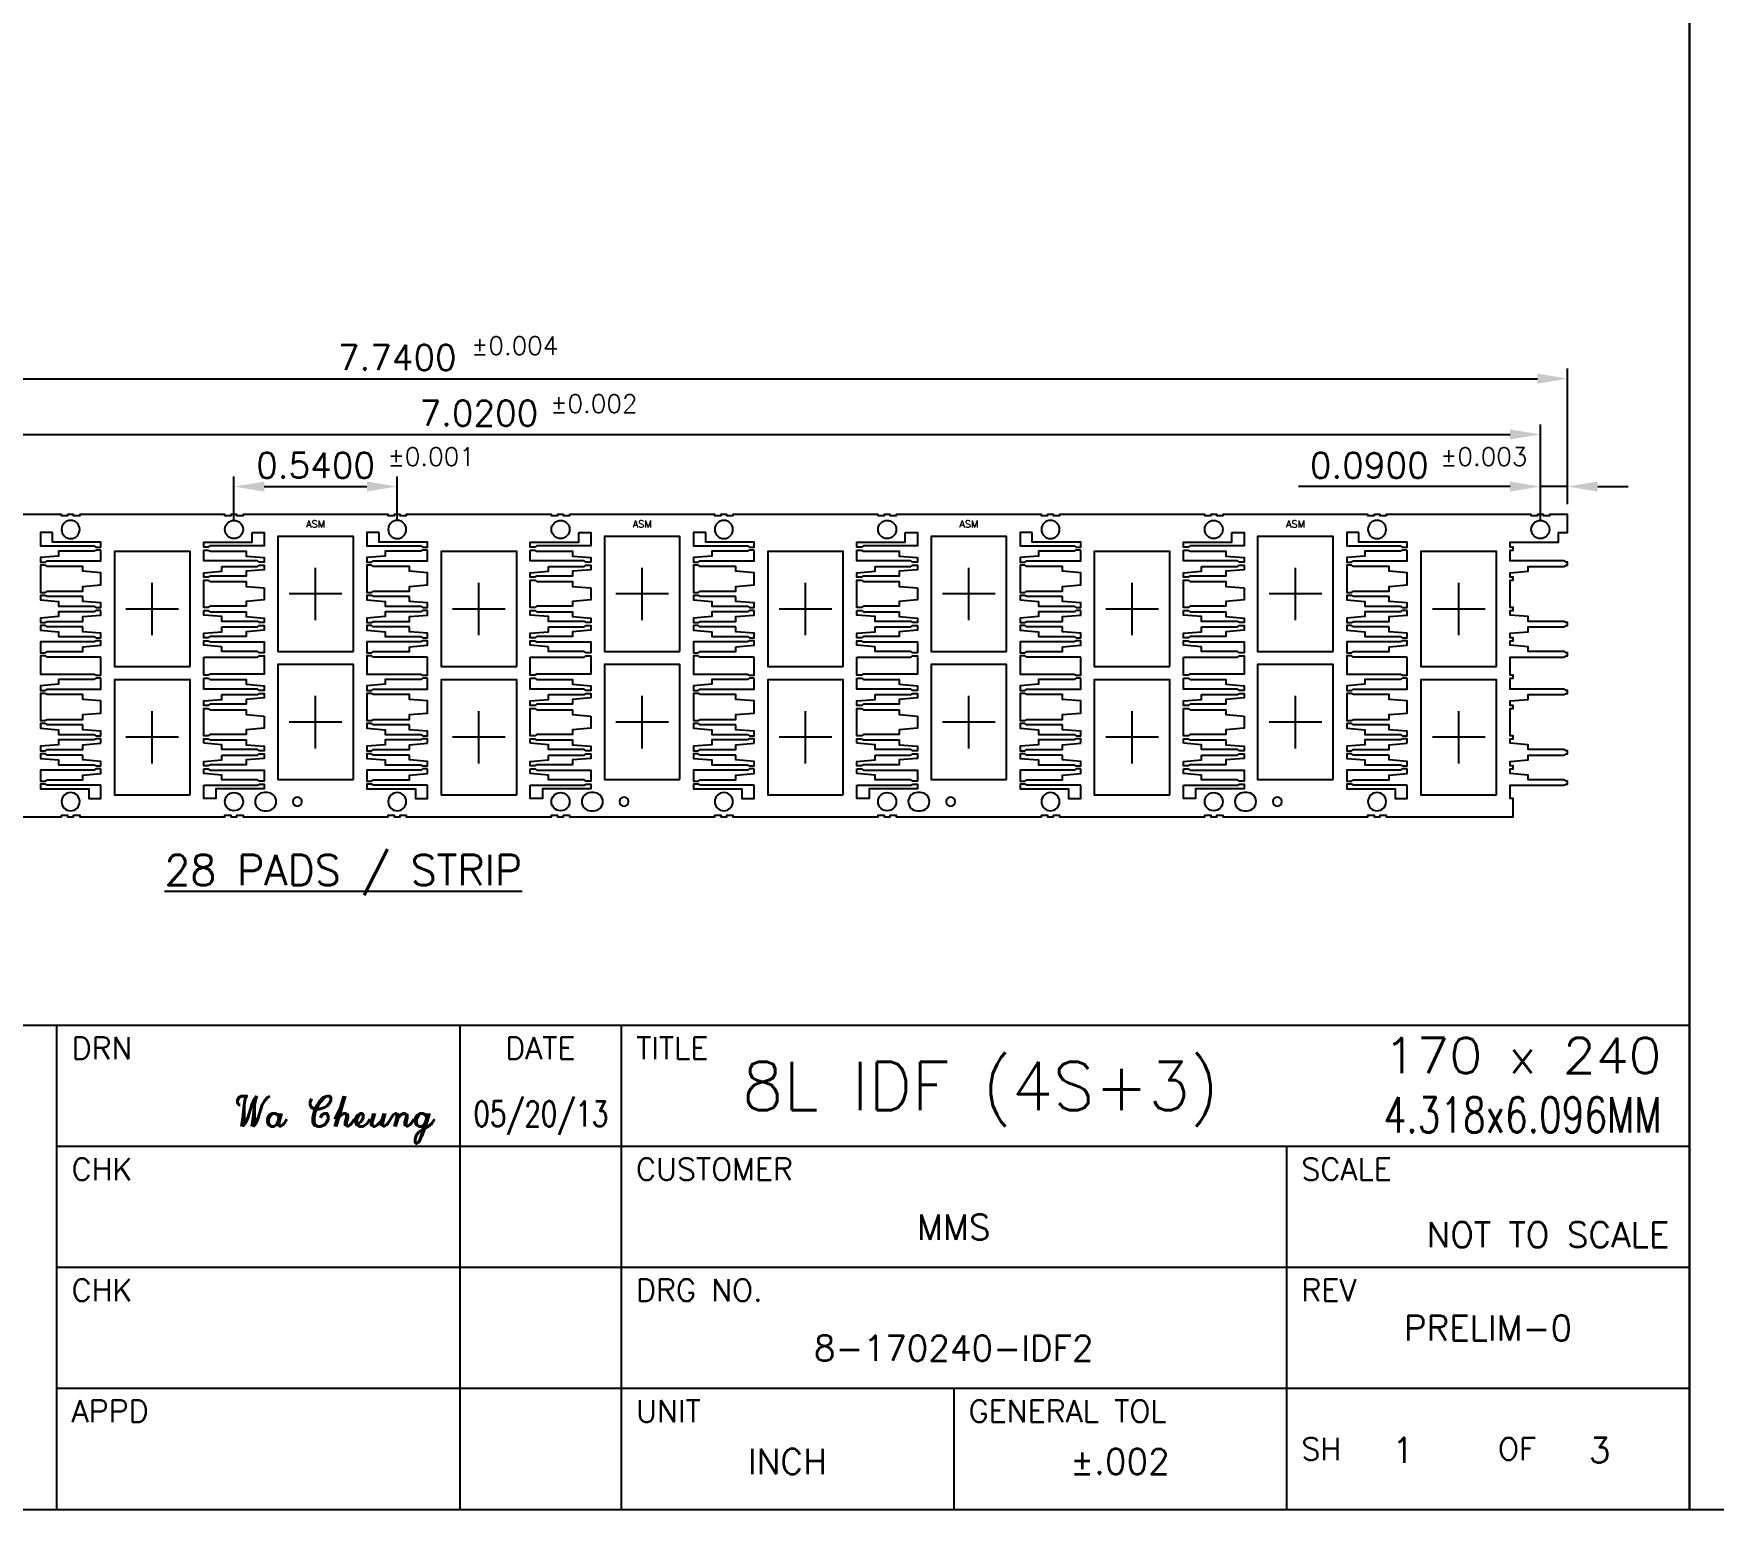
# Model space of a CAD drawing. Extents: x 5 to 821, y 9 to 392.
# Drawn here: x 112.7 to 279.4, y 9 to 155.4 of the extents above; entities that cross this region are included whole.
import ezdxf
from ezdxf.enums import TextEntityAlignment as Align
from ezdxf.lldxf.tags import DXFTag

# ---------------------------------------------------------------- set-up
doc = ezdxf.new("R2010")
doc.units = 0
doc.header["$LTSCALE"] = 8
doc.header["$MEASUREMENT"] = 0
for name, color, linetype in [('CEN', 2, 'CENTER'), ('COIN-LINE', 4, 'Continuous'), ('DIM', 7, 'Continuous'), ('DRAWING-SHEET', 6, 'Continuous'), ('LF-LINE', 1, 'Continuous'), ('PKG-OUT', 3, 'HIDDEN'), ('PLOTTING-AREA', 5, 'Continuous')]:
    doc.layers.add(name, color=color, linetype=linetype)
doc.styles.add('SCRIPTC', font='scriptc', dxfattribs={"height": 2.5})
doc.styles.add('SIMPLEX', font='SIMPLEX.shx', dxfattribs={"height": 2.5})
tags = doc.linetypes.add('CENTER', pattern=[2, 1.25, -0.25, 0.25, -0.25]).pattern_tags.tags
tags[10:11] = [DXFTag(74, 4), DXFTag(75, 0), DXFTag(340, '0'), DXFTag(46, 1.0), DXFTag(50, 0.0), DXFTag(44, 0.0), DXFTag(45, 0.0)]
tags[8:9] = [DXFTag(74, 4), DXFTag(75, 0), DXFTag(340, '0'), DXFTag(46, 1.0), DXFTag(50, 0.0), DXFTag(44, 0.0), DXFTag(45, 0.0)]
tags[6:7] = [DXFTag(74, 4), DXFTag(75, 0), DXFTag(340, '0'), DXFTag(46, 1.0), DXFTag(50, 0.0), DXFTag(44, 0.0), DXFTag(45, 0.0)]
tags[4:5] = [DXFTag(74, 4), DXFTag(75, 0), DXFTag(340, '0'), DXFTag(46, 1.0), DXFTag(50, 0.0), DXFTag(44, 0.0), DXFTag(45, 0.0)]
tags = doc.linetypes.add('HIDDEN', pattern=[0.375, 0.25, -0.125]).pattern_tags.tags
tags[6:7] = [DXFTag(74, 4), DXFTag(75, 0), DXFTag(340, '0'), DXFTag(46, 1.0), DXFTag(50, 0.0), DXFTag(44, 0.0), DXFTag(45, 0.0)]
tags[4:5] = [DXFTag(74, 4), DXFTag(75, 0), DXFTag(340, '0'), DXFTag(46, 1.0), DXFTag(50, 0.0), DXFTag(44, 0.0), DXFTag(45, 0.0)]

# ---------------------------------------------------------------- blocks, each defined once
blk = doc.blocks.new('TABLET')
at = {"layer": 'DRAWING-SHEET'}
for p, q in [((277, 45), (115, 45)), ((277, 33), (115, 33)), ((277, 21), (115, 21)), ((204, 21), (204, 9))]:
    blk.add_line(p, q, dxfattribs=at)
blk.add_lwpolyline([(5, 392), (5, 9), (277, 9), (277, 392)], close=True, dxfattribs=at)
for points in [[(277, 57), (51, 57), (51, 9)], [(115, 57), (115, 9)], [(155, 57), (155, 9)], [(171, 57), (171, 9)], [(237, 45), (237, 9)]]:
    blk.add_lwpolyline(points, dxfattribs=at)
at = {"layer": 'DRAWING-SHEET', "color": 7, "style": 'SIMPLEX'}
for s, p in [('DRN', (116.5, 53.65)), ('TITLE', (172.5, 53.65)), ('CHK', (116.5, 41.65)), ('CUSTOMER', (172.5, 41.65)), ('SCALE', (238.5, 41.65)), ('CHK', (116.5, 29.65)), ('DRG NO.', (172.5, 29.65)), ('REV', (238.5, 29.65)), ('APPD', (116.5, 17.65)), ('UNIT', (172.5, 17.65)), ('GENERAL TOL', (205.5, 17.65))]:
    blk.add_text(s, height=2.2, dxfattribs=at).set_placement(p)
blk.add_text('DATE', height=2.2, dxfattribs=at).set_placement((163, 53.65), align=Align.CENTER)
for s, p in [('SH', (238.5, 15)), ('OF', (258, 15))]:
    blk.add_text(s, height=2.2, dxfattribs=at).set_placement(p, align=Align.MIDDLE_LEFT)
blk = doc.blocks.new('TABLET1')
at = {"layer": 'PLOTTING-AREA'}
blk.add_lwpolyline([(5, 392), (5, 9), (277, 9), (277, 392)], close=True, dxfattribs=at)

msp = doc.modelspace()

# ---------------------------------------------------------------- linework, layer by layer
at = {"layer": 'CEN'}
for p, q in [((140.7, 97.21), (140.7, 102.42)), ((173.1, 97.21), (173.1, 102.42)), ((205.5, 97.21), (205.5, 102.42)), ((237.9, 97.21), (237.9, 102.42)), ((124.5, 95.71), (124.5, 100.92)), ((156.9, 95.71), (156.9, 100.92)), ((189.3, 95.71), (189.3, 100.92)), ((221.7, 95.71), (221.7, 100.92)), ((254.1, 95.71), (254.1, 100.92)), ((127.11, 98.32), (121.89, 98.32)), ((143.31, 99.82), (138.09, 99.82)), ((159.51, 98.32), (154.29, 98.32)), ((175.71, 99.82), (170.49, 99.82)), ((191.91, 98.32), (186.69, 98.32)), ((208.11, 99.82), (202.89, 99.82)), ((224.31, 98.32), (219.09, 98.32)), ((240.51, 99.82), (235.29, 99.82)), ((256.71, 98.32), (251.49, 98.32)), ((140.7, 84.49), (140.7, 89.7)), ((173.1, 84.49), (173.1, 89.7)), ((205.5, 84.49), (205.5, 89.7)), ((237.9, 84.49), (237.9, 89.7)), ((124.5, 82.99), (124.5, 88.2)), ((143.31, 87.1), (138.09, 87.1)), ((156.9, 82.99), (156.9, 88.2)), ((175.71, 87.1), (170.49, 87.1)), ((189.3, 82.99), (189.3, 88.2)), ((208.11, 87.1), (202.89, 87.1)), ((221.7, 82.99), (221.7, 88.2)), ((240.51, 87.1), (235.29, 87.1)), ((254.1, 82.99), (254.1, 88.2)), ((127.11, 85.6), (121.89, 85.6)), ((159.51, 85.6), (154.29, 85.6)), ((191.91, 85.6), (186.69, 85.6)), ((224.31, 85.6), (219.09, 85.6)), ((256.71, 85.6), (251.49, 85.6))]:
    msp.add_line(p, q, dxfattribs=at)
at = {"layer": 'COIN-LINE'}
msp.add_lwpolyline([(101.1, 77.71), (115.5, 77.71), (115.5, 77.86), (116.1, 77.86), (116.1, 77.71), (116.7, 77.71), (116.7, 77.86), (117.3, 77.86), (117.3, 77.71), (131.7, 77.71), (131.7, 77.86), (132.3, 77.86), (132.3, 77.71), (132.9, 77.71), (132.9, 77.86), (133.5, 77.86), (133.5, 77.71), (147.9, 77.71), (147.9, 77.86), (148.5, 77.86), (148.5, 77.71), (149.1, 77.71), (149.1, 77.86), (149.7, 77.86), (149.7, 77.71), (164.1, 77.71), (164.1, 77.86), (164.7, 77.86), (164.7, 77.71), (165.3, 77.71), (165.3, 77.86), (165.9, 77.86), (165.9, 77.71), (180.3, 77.71), (180.3, 77.86), (180.9, 77.86), (180.9, 77.71), (181.5, 77.71), (181.5, 77.86), (182.1, 77.86), (182.1, 77.71), (196.5, 77.71), (196.5, 77.86), (197.1, 77.86), (197.1, 77.71), (197.7, 77.71), (197.7, 77.86), (198.3, 77.86), (198.3, 77.71), (212.7, 77.71), (212.7, 77.86), (213.3, 77.86), (213.3, 77.71), (213.9, 77.71), (213.9, 77.86), (214.5, 77.86), (214.5, 77.71), (228.9, 77.71), (228.9, 77.86), (229.5, 77.86), (229.5, 77.71), (230.1, 77.71), (230.1, 77.86), (230.7, 77.86), (230.7, 77.71), (245.1, 77.71), (245.1, 77.86), (245.7, 77.86), (245.7, 77.71), (246.3, 77.71), (246.3, 77.86), (246.9, 77.86), (246.9, 77.71), (259.5, 77.71), (259.5, 79.51), (259.2, 79.51), (259.2, 80.83), (264.54, 80.83), (264.75, 80.95), (264.9, 80.95), (264.9, 81.25), (264.75, 81.25), (264.54, 81.37), (261, 81.37), (261, 81.85), (259.2, 82), (259.2, 82.45), (259.5, 82.45), (259.5, 82.75), (259.2, 82.75), (259.2, 83.2), (261, 83.35), (261, 83.83), (264.54, 83.83), (264.75, 83.95), (264.9, 83.95), (264.9, 84.25), (264.75, 84.25), (264.54, 84.37), (261, 84.37), (261, 84.85), (259.2, 85), (259.2, 85.45), (259.5, 85.45), (259.5, 85.75), (259.2, 85.75), (259.2, 88.45), (259.5, 88.45), (259.5, 88.75), (259.2, 88.75), (259.2, 89.2), (261, 89.35), (261, 89.83), (264.54, 89.83), (264.75, 89.95), (264.9, 89.95), (264.9, 90.25), (264.75, 90.25), (264.54, 90.37), (259.2, 90.37), (259.2, 91.45), (259.5, 91.45), (259.5, 91.75), (259.2, 91.75), (259.2, 93.55), (264.54, 93.55), (264.75, 93.67), (264.9, 93.67), (264.9, 93.97), (264.75, 93.97), (264.54, 94.09), (261, 94.09), (261, 94.57), (259.2, 94.72), (259.2, 95.17), (259.5, 95.17), (259.5, 95.47), (259.2, 95.47), (259.2, 95.92), (261, 96.07), (261, 96.55), (264.54, 96.55), (264.75, 96.67), (264.9, 96.67), (264.9, 96.97), (264.75, 96.97), (264.54, 97.09), (261, 97.09), (261, 97.57), (259.2, 97.72), (259.2, 98.17), (259.5, 98.17), (259.5, 98.47), (259.2, 98.47), (259.2, 101.17), (259.5, 101.17), (259.5, 101.47), (259.2, 101.47), (259.2, 101.92), (261, 102.07), (261, 102.55), (264.54, 102.55), (264.75, 102.67), (264.9, 102.67), (264.9, 102.97), (264.75, 102.97), (264.54, 103.09), (259.2, 103.09), (259.2, 104.17), (259.5, 104.17), (259.5, 104.47), (259.2, 104.47), (259.2, 104.95), (264, 104.95), (264, 105.91), (264.9, 105.91), (264.9, 107.71), (263.1, 107.71), (263.1, 107.56), (262.5, 107.56), (262.5, 107.71), (261.9, 107.71), (261.9, 107.56), (261.3, 107.56), (261.3, 107.71), (246.9, 107.71), (246.9, 107.56), (246.3, 107.56), (246.3, 107.71), (245.7, 107.71), (245.7, 107.56), (245.1, 107.56), (245.1, 107.71), (230.7, 107.71), (230.7, 107.56), (230.1, 107.56), (230.1, 107.71), (229.5, 107.71), (229.5, 107.56), (228.9, 107.56), (228.9, 107.71), (214.5, 107.71), (214.5, 107.56), (213.9, 107.56), (213.9, 107.71), (213.3, 107.71), (213.3, 107.56), (212.7, 107.56), (212.7, 107.71), (198.3, 107.71), (198.3, 107.56), (197.7, 107.56), (197.7, 107.71), (197.1, 107.71), (197.1, 107.56), (196.5, 107.56), (196.5, 107.71), (182.1, 107.71), (182.1, 107.56), (181.5, 107.56), (181.5, 107.71), (180.9, 107.71), (180.9, 107.56), (180.3, 107.56), (180.3, 107.71), (165.9, 107.71), (165.9, 107.56), (165.3, 107.56), (165.3, 107.71), (164.7, 107.71), (164.7, 107.56), (164.1, 107.56), (164.1, 107.71), (149.7, 107.71), (149.7, 107.56), (149.1, 107.56), (149.1, 107.71), (148.5, 107.71), (148.5, 107.56), (147.9, 107.56), (147.9, 107.71), (133.5, 107.71), (133.5, 107.56), (132.9, 107.56), (132.9, 107.71), (132.3, 107.71), (132.3, 107.56), (131.7, 107.56), (131.7, 107.71), (117.3, 107.71), (117.3, 107.56), (116.7, 107.56), (116.7, 107.71), (116.1, 107.71), (116.1, 107.56), (115.5, 107.56), (115.5, 107.71), (101.1, 107.71)], dxfattribs=at)
for points in [[(117.3, 106.21, 1), (115.5, 106.21, 1)], [(131.7, 106.21, -1), (133.5, 106.21, -1)], [(149.7, 106.21, 1), (147.9, 106.21, 1)], [(164.1, 106.21, -1), (165.9, 106.21, -1)], [(182.1, 106.21, 1), (180.3, 106.21, 1)], [(196.5, 106.21, -1), (198.3, 106.21, -1)], [(214.5, 106.21, 1), (212.7, 106.21, 1)], [(228.9, 106.21, -1), (230.7, 106.21, -1)], [(246.9, 106.21, 1), (245.1, 106.21, 1)], [(261.3, 106.21, -1), (263.1, 106.21, -1)], [(115.5, 79.21, 1), (117.3, 79.21, 1)], [(133.5, 79.21, -1), (131.7, 79.21, -1)], [(135.9, 80.11), (135.6, 80.11, 1), (135.6, 78.31), (135.9, 78.31, 1)], [(147.9, 79.21, 1), (149.7, 79.21, 1)], [(165.9, 79.21, -1), (164.1, 79.21, -1)], [(168.3, 80.11), (168, 80.11, 1), (168, 78.31), (168.3, 78.31, 1)], [(180.3, 79.21, 1), (182.1, 79.21, 1)], [(198.3, 79.21, -1), (196.5, 79.21, -1)], [(200.7, 80.11), (200.4, 80.11, 1), (200.4, 78.31), (200.7, 78.31, 1)], [(212.7, 79.21, 1), (214.5, 79.21, 1)], [(230.7, 79.21, -1), (228.9, 79.21, -1)], [(233.1, 80.11), (232.8, 80.11, 1), (232.8, 78.31), (233.1, 78.31, 1)], [(245.1, 79.21, 1), (246.9, 79.21, 1)], [(138.45, 79.21, 1), (139.35, 79.21, 1)], [(170.85, 79.21, 1), (171.75, 79.21, 1)], [(203.25, 79.21, 1), (204.15, 79.21, 1)], [(235.65, 79.21, 1), (236.55, 79.21, 1)]]:
    msp.add_lwpolyline(points, format="xyb", close=True, dxfattribs=at)
for points in [[(114.6, 105.91), (113.4, 105.91), (113.4, 104.59), (118.74, 104.59), (118.95, 104.47), (119.4, 104.47), (119.4, 104.95), (114.6, 104.95)], [(134.4, 105.91), (135.6, 105.91), (135.6, 104.59), (130.26, 104.59), (130.05, 104.47), (129.6, 104.47), (129.6, 104.95), (134.4, 104.95)], [(147, 105.91), (145.8, 105.91), (145.8, 104.59), (151.14, 104.59), (151.35, 104.47), (151.8, 104.47), (151.8, 104.95), (147, 104.95)], [(166.8, 105.91), (168, 105.91), (168, 104.59), (162.66, 104.59), (162.45, 104.47), (162, 104.47), (162, 104.95), (166.8, 104.95)], [(179.4, 105.91), (178.2, 105.91), (178.2, 104.59), (183.54, 104.59), (183.75, 104.47), (184.2, 104.47), (184.2, 104.95), (179.4, 104.95)], [(199.2, 105.91), (200.4, 105.91), (200.4, 104.59), (195.06, 104.59), (194.85, 104.47), (194.4, 104.47), (194.4, 104.95), (199.2, 104.95)], [(211.8, 105.91), (210.6, 105.91), (210.6, 104.59), (215.94, 104.59), (216.15, 104.47), (216.6, 104.47), (216.6, 104.95), (211.8, 104.95)], [(231.6, 105.91), (232.8, 105.91), (232.8, 104.59), (227.46, 104.59), (227.25, 104.47), (226.8, 104.47), (226.8, 104.95), (231.6, 104.95)], [(244.2, 105.91), (243, 105.91), (243, 104.59), (248.34, 104.59), (248.55, 104.47), (249, 104.47), (249, 104.95), (244.2, 104.95)], [(119.4, 104.17), (118.95, 104.17), (118.74, 104.05), (115.2, 104.05), (115.2, 103.57), (113.4, 103.42), (113.4, 102.97), (113.85, 102.97), (114.06, 103.09), (119.4, 103.09)], [(129.6, 104.17), (130.05, 104.17), (130.26, 104.05), (133.8, 104.05), (133.8, 103.57), (135.6, 103.42), (135.6, 102.97), (135.15, 102.97), (134.94, 103.09), (129.6, 103.09)], [(151.8, 104.17), (151.35, 104.17), (151.14, 104.05), (147.6, 104.05), (147.6, 103.57), (145.8, 103.42), (145.8, 102.97), (146.25, 102.97), (146.46, 103.09), (151.8, 103.09)], [(162, 104.17), (162.45, 104.17), (162.66, 104.05), (166.2, 104.05), (166.2, 103.57), (168, 103.42), (168, 102.97), (167.55, 102.97), (167.34, 103.09), (162, 103.09)], [(184.2, 104.17), (183.75, 104.17), (183.54, 104.05), (180, 104.05), (180, 103.57), (178.2, 103.42), (178.2, 102.97), (178.65, 102.97), (178.86, 103.09), (184.2, 103.09)], [(194.4, 104.17), (194.85, 104.17), (195.06, 104.05), (198.6, 104.05), (198.6, 103.57), (200.4, 103.42), (200.4, 102.97), (199.95, 102.97), (199.74, 103.09), (194.4, 103.09)], [(216.6, 104.17), (216.15, 104.17), (215.94, 104.05), (212.4, 104.05), (212.4, 103.57), (210.6, 103.42), (210.6, 102.97), (211.05, 102.97), (211.26, 103.09), (216.6, 103.09)], [(226.8, 104.17), (227.25, 104.17), (227.46, 104.05), (231, 104.05), (231, 103.57), (232.8, 103.42), (232.8, 102.97), (232.35, 102.97), (232.14, 103.09), (226.8, 103.09)], [(249, 104.17), (248.55, 104.17), (248.34, 104.05), (244.8, 104.05), (244.8, 103.57), (243, 103.42), (243, 102.97), (243.45, 102.97), (243.66, 103.09), (249, 103.09)], [(113.85, 99.97), (114.06, 100.09), (117.6, 100.09), (117.6, 100.57), (119.4, 100.72), (119.4, 101.92), (117.6, 102.07), (117.6, 102.55), (114.06, 102.55), (113.85, 102.67), (113.4, 102.67), (113.4, 99.97)], [(131.4, 102.55), (134.94, 102.55), (135.15, 102.67), (135.6, 102.67), (135.6, 102.22), (133.8, 102.07), (133.8, 101.59), (130.26, 101.59), (130.05, 101.47), (129.6, 101.47), (129.6, 101.92), (131.4, 102.07)], [(146.25, 99.97), (146.46, 100.09), (150, 100.09), (150, 100.57), (151.8, 100.72), (151.8, 101.92), (150, 102.07), (150, 102.55), (146.46, 102.55), (146.25, 102.67), (145.8, 102.67), (145.8, 99.97)], [(163.8, 102.55), (167.34, 102.55), (167.55, 102.67), (168, 102.67), (168, 102.22), (166.2, 102.07), (166.2, 101.59), (162.66, 101.59), (162.45, 101.47), (162, 101.47), (162, 101.92), (163.8, 102.07)], [(178.65, 99.97), (178.86, 100.09), (182.4, 100.09), (182.4, 100.57), (184.2, 100.72), (184.2, 101.92), (182.4, 102.07), (182.4, 102.55), (178.86, 102.55), (178.65, 102.67), (178.2, 102.67), (178.2, 99.97)], [(196.2, 102.55), (199.74, 102.55), (199.95, 102.67), (200.4, 102.67), (200.4, 102.22), (198.6, 102.07), (198.6, 101.59), (195.06, 101.59), (194.85, 101.47), (194.4, 101.47), (194.4, 101.92), (196.2, 102.07)], [(211.05, 99.97), (211.26, 100.09), (214.8, 100.09), (214.8, 100.57), (216.6, 100.72), (216.6, 101.92), (214.8, 102.07), (214.8, 102.55), (211.26, 102.55), (211.05, 102.67), (210.6, 102.67), (210.6, 99.97)], [(228.6, 102.55), (232.14, 102.55), (232.35, 102.67), (232.8, 102.67), (232.8, 102.22), (231, 102.07), (231, 101.59), (227.46, 101.59), (227.25, 101.47), (226.8, 101.47), (226.8, 101.92), (228.6, 102.07)], [(243.45, 99.97), (243.66, 100.09), (247.2, 100.09), (247.2, 100.57), (249, 100.72), (249, 101.92), (247.2, 102.07), (247.2, 102.55), (243.66, 102.55), (243.45, 102.67), (243, 102.67), (243, 99.97)], [(135.6, 100.42), (135.6, 99.22), (133.8, 99.07), (133.8, 98.59), (130.26, 98.59), (130.05, 98.47), (129.6, 98.47), (129.6, 101.17), (130.05, 101.17), (130.26, 101.05), (133.8, 101.05), (133.8, 100.57)], [(168, 100.42), (168, 99.22), (166.2, 99.07), (166.2, 98.59), (162.66, 98.59), (162.45, 98.47), (162, 98.47), (162, 101.17), (162.45, 101.17), (162.66, 101.05), (166.2, 101.05), (166.2, 100.57)], [(200.4, 100.42), (200.4, 99.22), (198.6, 99.07), (198.6, 98.59), (195.06, 98.59), (194.85, 98.47), (194.4, 98.47), (194.4, 101.17), (194.85, 101.17), (195.06, 101.05), (198.6, 101.05), (198.6, 100.57)], [(232.8, 100.42), (232.8, 99.22), (231, 99.07), (231, 98.59), (227.46, 98.59), (227.25, 98.47), (226.8, 98.47), (226.8, 101.17), (227.25, 101.17), (227.46, 101.05), (231, 101.05), (231, 100.57)], [(117.6, 99.55), (114.06, 99.55), (113.85, 99.67), (113.4, 99.67), (113.4, 99.22), (115.2, 99.07), (115.2, 98.59), (118.74, 98.59), (118.95, 98.47), (119.4, 98.47), (119.4, 98.92), (117.6, 99.07)], [(150, 99.55), (146.46, 99.55), (146.25, 99.67), (145.8, 99.67), (145.8, 99.22), (147.6, 99.07), (147.6, 98.59), (151.14, 98.59), (151.35, 98.47), (151.8, 98.47), (151.8, 98.92), (150, 99.07)], [(182.4, 99.55), (178.86, 99.55), (178.65, 99.67), (178.2, 99.67), (178.2, 99.22), (180, 99.07), (180, 98.59), (183.54, 98.59), (183.75, 98.47), (184.2, 98.47), (184.2, 98.92), (182.4, 99.07)], [(214.8, 99.55), (211.26, 99.55), (211.05, 99.67), (210.6, 99.67), (210.6, 99.22), (212.4, 99.07), (212.4, 98.59), (215.94, 98.59), (216.15, 98.47), (216.6, 98.47), (216.6, 98.92), (214.8, 99.07)], [(247.2, 99.55), (243.66, 99.55), (243.45, 99.67), (243, 99.67), (243, 99.22), (244.8, 99.07), (244.8, 98.59), (248.34, 98.59), (248.55, 98.47), (249, 98.47), (249, 98.92), (247.2, 99.07)], [(119.4, 98.17), (118.95, 98.17), (118.74, 98.05), (115.2, 98.05), (115.2, 97.57), (113.4, 97.42), (113.4, 96.97), (113.85, 96.97), (114.06, 97.09), (117.6, 97.09), (117.6, 97.57), (119.4, 97.72)], [(117.6, 96.55), (114.06, 96.55), (113.85, 96.67), (113.4, 96.67), (113.4, 96.22), (115.2, 96.07), (115.2, 95.59), (118.74, 95.59), (118.95, 95.47), (119.4, 95.47), (119.4, 95.92), (117.6, 96.07)], [(129.6, 98.17), (130.05, 98.17), (130.26, 98.05), (133.8, 98.05), (133.8, 97.57), (135.6, 97.42), (135.6, 96.97), (135.15, 96.97), (134.94, 97.09), (131.4, 97.09), (131.4, 97.57), (129.6, 97.72)], [(131.4, 96.55), (134.94, 96.55), (135.15, 96.67), (135.6, 96.67), (135.6, 96.22), (133.8, 96.07), (133.8, 95.59), (130.26, 95.59), (130.05, 95.47), (129.6, 95.47), (129.6, 95.92), (131.4, 96.07)], [(151.8, 98.17), (151.35, 98.17), (151.14, 98.05), (147.6, 98.05), (147.6, 97.57), (145.8, 97.42), (145.8, 96.97), (146.25, 96.97), (146.46, 97.09), (150, 97.09), (150, 97.57), (151.8, 97.72)], [(150, 96.55), (146.46, 96.55), (146.25, 96.67), (145.8, 96.67), (145.8, 96.22), (147.6, 96.07), (147.6, 95.59), (151.14, 95.59), (151.35, 95.47), (151.8, 95.47), (151.8, 95.92), (150, 96.07)], [(162, 98.17), (162.45, 98.17), (162.66, 98.05), (166.2, 98.05), (166.2, 97.57), (168, 97.42), (168, 96.97), (167.55, 96.97), (167.34, 97.09), (163.8, 97.09), (163.8, 97.57), (162, 97.72)], [(163.8, 96.55), (167.34, 96.55), (167.55, 96.67), (168, 96.67), (168, 96.22), (166.2, 96.07), (166.2, 95.59), (162.66, 95.59), (162.45, 95.47), (162, 95.47), (162, 95.92), (163.8, 96.07)], [(184.2, 98.17), (183.75, 98.17), (183.54, 98.05), (180, 98.05), (180, 97.57), (178.2, 97.42), (178.2, 96.97), (178.65, 96.97), (178.86, 97.09), (182.4, 97.09), (182.4, 97.57), (184.2, 97.72)], [(182.4, 96.55), (178.86, 96.55), (178.65, 96.67), (178.2, 96.67), (178.2, 96.22), (180, 96.07), (180, 95.59), (183.54, 95.59), (183.75, 95.47), (184.2, 95.47), (184.2, 95.92), (182.4, 96.07)], [(194.4, 98.17), (194.85, 98.17), (195.06, 98.05), (198.6, 98.05), (198.6, 97.57), (200.4, 97.42), (200.4, 96.97), (199.95, 96.97), (199.74, 97.09), (196.2, 97.09), (196.2, 97.57), (194.4, 97.72)], [(196.2, 96.55), (199.74, 96.55), (199.95, 96.67), (200.4, 96.67), (200.4, 96.22), (198.6, 96.07), (198.6, 95.59), (195.06, 95.59), (194.85, 95.47), (194.4, 95.47), (194.4, 95.92), (196.2, 96.07)], [(216.6, 98.17), (216.15, 98.17), (215.94, 98.05), (212.4, 98.05), (212.4, 97.57), (210.6, 97.42), (210.6, 96.97), (211.05, 96.97), (211.26, 97.09), (214.8, 97.09), (214.8, 97.57), (216.6, 97.72)], [(214.8, 96.55), (211.26, 96.55), (211.05, 96.67), (210.6, 96.67), (210.6, 96.22), (212.4, 96.07), (212.4, 95.59), (215.94, 95.59), (216.15, 95.47), (216.6, 95.47), (216.6, 95.92), (214.8, 96.07)], [(226.8, 98.17), (227.25, 98.17), (227.46, 98.05), (231, 98.05), (231, 97.57), (232.8, 97.42), (232.8, 96.97), (232.35, 96.97), (232.14, 97.09), (228.6, 97.09), (228.6, 97.57), (226.8, 97.72)], [(228.6, 96.55), (232.14, 96.55), (232.35, 96.67), (232.8, 96.67), (232.8, 96.22), (231, 96.07), (231, 95.59), (227.46, 95.59), (227.25, 95.47), (226.8, 95.47), (226.8, 95.92), (228.6, 96.07)], [(249, 98.17), (248.55, 98.17), (248.34, 98.05), (244.8, 98.05), (244.8, 97.57), (243, 97.42), (243, 96.97), (243.45, 96.97), (243.66, 97.09), (247.2, 97.09), (247.2, 97.57), (249, 97.72)], [(247.2, 96.55), (243.66, 96.55), (243.45, 96.67), (243, 96.67), (243, 96.22), (244.8, 96.07), (244.8, 95.59), (248.34, 95.59), (248.55, 95.47), (249, 95.47), (249, 95.92), (247.2, 96.07)], [(117.6, 94.57), (119.4, 94.72), (119.4, 95.17), (118.95, 95.17), (118.74, 95.05), (113.4, 95.05), (113.4, 93.97), (113.85, 93.97), (114.06, 94.09), (117.6, 94.09)], [(131.4, 94.57), (129.6, 94.72), (129.6, 95.17), (130.05, 95.17), (130.26, 95.05), (135.6, 95.05), (135.6, 93.97), (135.15, 93.97), (134.94, 94.09), (131.4, 94.09)], [(150, 94.57), (151.8, 94.72), (151.8, 95.17), (151.35, 95.17), (151.14, 95.05), (145.8, 95.05), (145.8, 93.97), (146.25, 93.97), (146.46, 94.09), (150, 94.09)], [(163.8, 94.57), (162, 94.72), (162, 95.17), (162.45, 95.17), (162.66, 95.05), (168, 95.05), (168, 93.97), (167.55, 93.97), (167.34, 94.09), (163.8, 94.09)], [(182.4, 94.57), (184.2, 94.72), (184.2, 95.17), (183.75, 95.17), (183.54, 95.05), (178.2, 95.05), (178.2, 93.97), (178.65, 93.97), (178.86, 94.09), (182.4, 94.09)], [(196.2, 94.57), (194.4, 94.72), (194.4, 95.17), (194.85, 95.17), (195.06, 95.05), (200.4, 95.05), (200.4, 93.97), (199.95, 93.97), (199.74, 94.09), (196.2, 94.09)], [(214.8, 94.57), (216.6, 94.72), (216.6, 95.17), (216.15, 95.17), (215.94, 95.05), (210.6, 95.05), (210.6, 93.97), (211.05, 93.97), (211.26, 94.09), (214.8, 94.09)], [(228.6, 94.57), (226.8, 94.72), (226.8, 95.17), (227.25, 95.17), (227.46, 95.05), (232.8, 95.05), (232.8, 93.97), (232.35, 93.97), (232.14, 94.09), (228.6, 94.09)], [(247.2, 94.57), (249, 94.72), (249, 95.17), (248.55, 95.17), (248.34, 95.05), (243, 95.05), (243, 93.97), (243.45, 93.97), (243.66, 94.09), (247.2, 94.09)], [(119.4, 93.55), (114.06, 93.55), (113.85, 93.67), (113.4, 93.67), (113.4, 91.87), (118.74, 91.87), (118.95, 91.75), (119.4, 91.75)], [(129.6, 93.55), (134.94, 93.55), (135.15, 93.67), (135.6, 93.67), (135.6, 91.87), (130.26, 91.87), (130.05, 91.75), (129.6, 91.75)], [(151.8, 93.55), (146.46, 93.55), (146.25, 93.67), (145.8, 93.67), (145.8, 91.87), (151.14, 91.87), (151.35, 91.75), (151.8, 91.75)], [(162, 93.55), (167.34, 93.55), (167.55, 93.67), (168, 93.67), (168, 91.87), (162.66, 91.87), (162.45, 91.75), (162, 91.75)], [(184.2, 93.55), (178.86, 93.55), (178.65, 93.67), (178.2, 93.67), (178.2, 91.87), (183.54, 91.87), (183.75, 91.75), (184.2, 91.75)], [(194.4, 93.55), (199.74, 93.55), (199.95, 93.67), (200.4, 93.67), (200.4, 91.87), (195.06, 91.87), (194.85, 91.75), (194.4, 91.75)], [(216.6, 93.55), (211.26, 93.55), (211.05, 93.67), (210.6, 93.67), (210.6, 91.87), (215.94, 91.87), (216.15, 91.75), (216.6, 91.75)], [(226.8, 93.55), (232.14, 93.55), (232.35, 93.67), (232.8, 93.67), (232.8, 91.87), (227.46, 91.87), (227.25, 91.75), (226.8, 91.75)], [(249, 93.55), (243.66, 93.55), (243.45, 93.67), (243, 93.67), (243, 91.87), (248.34, 91.87), (248.55, 91.75), (249, 91.75)], [(119.4, 91.45), (118.95, 91.45), (118.74, 91.33), (115.2, 91.33), (115.2, 90.85), (113.4, 90.7), (113.4, 90.25), (113.85, 90.25), (114.06, 90.37), (119.4, 90.37)], [(129.6, 91.45), (130.05, 91.45), (130.26, 91.33), (133.8, 91.33), (133.8, 90.85), (135.6, 90.7), (135.6, 90.25), (135.15, 90.25), (134.94, 90.37), (129.6, 90.37)], [(151.8, 91.45), (151.35, 91.45), (151.14, 91.33), (147.6, 91.33), (147.6, 90.85), (145.8, 90.7), (145.8, 90.25), (146.25, 90.25), (146.46, 90.37), (151.8, 90.37)], [(162, 91.45), (162.45, 91.45), (162.66, 91.33), (166.2, 91.33), (166.2, 90.85), (168, 90.7), (168, 90.25), (167.55, 90.25), (167.34, 90.37), (162, 90.37)], [(184.2, 91.45), (183.75, 91.45), (183.54, 91.33), (180, 91.33), (180, 90.85), (178.2, 90.7), (178.2, 90.25), (178.65, 90.25), (178.86, 90.37), (184.2, 90.37)], [(194.4, 91.45), (194.85, 91.45), (195.06, 91.33), (198.6, 91.33), (198.6, 90.85), (200.4, 90.7), (200.4, 90.25), (199.95, 90.25), (199.74, 90.37), (194.4, 90.37)], [(216.6, 91.45), (216.15, 91.45), (215.94, 91.33), (212.4, 91.33), (212.4, 90.85), (210.6, 90.7), (210.6, 90.25), (211.05, 90.25), (211.26, 90.37), (216.6, 90.37)], [(226.8, 91.45), (227.25, 91.45), (227.46, 91.33), (231, 91.33), (231, 90.85), (232.8, 90.7), (232.8, 90.25), (232.35, 90.25), (232.14, 90.37), (226.8, 90.37)], [(249, 91.45), (248.55, 91.45), (248.34, 91.33), (244.8, 91.33), (244.8, 90.85), (243, 90.7), (243, 90.25), (243.45, 90.25), (243.66, 90.37), (249, 90.37)], [(113.85, 87.25), (114.06, 87.37), (117.6, 87.37), (117.6, 87.85), (119.4, 88), (119.4, 89.2), (117.6, 89.35), (117.6, 89.83), (114.06, 89.83), (113.85, 89.95), (113.4, 89.95), (113.4, 87.25)], [(131.4, 89.83), (134.94, 89.83), (135.15, 89.95), (135.6, 89.95), (135.6, 89.5), (133.8, 89.35), (133.8, 88.87), (130.26, 88.87), (130.05, 88.75), (129.6, 88.75), (129.6, 89.2), (131.4, 89.35)], [(135.6, 87.7), (135.6, 86.5), (133.8, 86.35), (133.8, 85.87), (130.26, 85.87), (130.05, 85.75), (129.6, 85.75), (129.6, 88.45), (130.05, 88.45), (130.26, 88.33), (133.8, 88.33), (133.8, 87.85)], [(146.25, 87.25), (146.46, 87.37), (150, 87.37), (150, 87.85), (151.8, 88), (151.8, 89.2), (150, 89.35), (150, 89.83), (146.46, 89.83), (146.25, 89.95), (145.8, 89.95), (145.8, 87.25)], [(163.8, 89.83), (167.34, 89.83), (167.55, 89.95), (168, 89.95), (168, 89.5), (166.2, 89.35), (166.2, 88.87), (162.66, 88.87), (162.45, 88.75), (162, 88.75), (162, 89.2), (163.8, 89.35)], [(168, 87.7), (168, 86.5), (166.2, 86.35), (166.2, 85.87), (162.66, 85.87), (162.45, 85.75), (162, 85.75), (162, 88.45), (162.45, 88.45), (162.66, 88.33), (166.2, 88.33), (166.2, 87.85)], [(178.65, 87.25), (178.86, 87.37), (182.4, 87.37), (182.4, 87.85), (184.2, 88), (184.2, 89.2), (182.4, 89.35), (182.4, 89.83), (178.86, 89.83), (178.65, 89.95), (178.2, 89.95), (178.2, 87.25)], [(196.2, 89.83), (199.74, 89.83), (199.95, 89.95), (200.4, 89.95), (200.4, 89.5), (198.6, 89.35), (198.6, 88.87), (195.06, 88.87), (194.85, 88.75), (194.4, 88.75), (194.4, 89.2), (196.2, 89.35)], [(200.4, 87.7), (200.4, 86.5), (198.6, 86.35), (198.6, 85.87), (195.06, 85.87), (194.85, 85.75), (194.4, 85.75), (194.4, 88.45), (194.85, 88.45), (195.06, 88.33), (198.6, 88.33), (198.6, 87.85)], [(211.05, 87.25), (211.26, 87.37), (214.8, 87.37), (214.8, 87.85), (216.6, 88), (216.6, 89.2), (214.8, 89.35), (214.8, 89.83), (211.26, 89.83), (211.05, 89.95), (210.6, 89.95), (210.6, 87.25)], [(228.6, 89.83), (232.14, 89.83), (232.35, 89.95), (232.8, 89.95), (232.8, 89.5), (231, 89.35), (231, 88.87), (227.46, 88.87), (227.25, 88.75), (226.8, 88.75), (226.8, 89.2), (228.6, 89.35)], [(232.8, 87.7), (232.8, 86.5), (231, 86.35), (231, 85.87), (227.46, 85.87), (227.25, 85.75), (226.8, 85.75), (226.8, 88.45), (227.25, 88.45), (227.46, 88.33), (231, 88.33), (231, 87.85)], [(243.45, 87.25), (243.66, 87.37), (247.2, 87.37), (247.2, 87.85), (249, 88), (249, 89.2), (247.2, 89.35), (247.2, 89.83), (243.66, 89.83), (243.45, 89.95), (243, 89.95), (243, 87.25)], [(117.6, 86.83), (114.06, 86.83), (113.85, 86.95), (113.4, 86.95), (113.4, 86.5), (115.2, 86.35), (115.2, 85.87), (118.74, 85.87), (118.95, 85.75), (119.4, 85.75), (119.4, 86.2), (117.6, 86.35)], [(150, 86.83), (146.46, 86.83), (146.25, 86.95), (145.8, 86.95), (145.8, 86.5), (147.6, 86.35), (147.6, 85.87), (151.14, 85.87), (151.35, 85.75), (151.8, 85.75), (151.8, 86.2), (150, 86.35)], [(182.4, 86.83), (178.86, 86.83), (178.65, 86.95), (178.2, 86.95), (178.2, 86.5), (180, 86.35), (180, 85.87), (183.54, 85.87), (183.75, 85.75), (184.2, 85.75), (184.2, 86.2), (182.4, 86.35)], [(214.8, 86.83), (211.26, 86.83), (211.05, 86.95), (210.6, 86.95), (210.6, 86.5), (212.4, 86.35), (212.4, 85.87), (215.94, 85.87), (216.15, 85.75), (216.6, 85.75), (216.6, 86.2), (214.8, 86.35)], [(247.2, 86.83), (243.66, 86.83), (243.45, 86.95), (243, 86.95), (243, 86.5), (244.8, 86.35), (244.8, 85.87), (248.34, 85.87), (248.55, 85.75), (249, 85.75), (249, 86.2), (247.2, 86.35)], [(119.4, 85), (119.4, 85.45), (118.95, 85.45), (118.74, 85.33), (115.2, 85.33), (115.2, 84.85), (113.4, 84.7), (113.4, 84.25), (113.85, 84.25), (114.06, 84.37), (117.6, 84.37), (117.6, 84.85)], [(129.6, 85), (129.6, 85.45), (130.05, 85.45), (130.26, 85.33), (133.8, 85.33), (133.8, 84.85), (135.6, 84.7), (135.6, 84.25), (135.15, 84.25), (134.94, 84.37), (131.4, 84.37), (131.4, 84.85)], [(151.8, 85), (151.8, 85.45), (151.35, 85.45), (151.14, 85.33), (147.6, 85.33), (147.6, 84.85), (145.8, 84.7), (145.8, 84.25), (146.25, 84.25), (146.46, 84.37), (150, 84.37), (150, 84.85)], [(162, 85), (162, 85.45), (162.45, 85.45), (162.66, 85.33), (166.2, 85.33), (166.2, 84.85), (168, 84.7), (168, 84.25), (167.55, 84.25), (167.34, 84.37), (163.8, 84.37), (163.8, 84.85)], [(184.2, 85), (184.2, 85.45), (183.75, 85.45), (183.54, 85.33), (180, 85.33), (180, 84.85), (178.2, 84.7), (178.2, 84.25), (178.65, 84.25), (178.86, 84.37), (182.4, 84.37), (182.4, 84.85)], [(194.4, 85), (194.4, 85.45), (194.85, 85.45), (195.06, 85.33), (198.6, 85.33), (198.6, 84.85), (200.4, 84.7), (200.4, 84.25), (199.95, 84.25), (199.74, 84.37), (196.2, 84.37), (196.2, 84.85)], [(216.6, 85), (216.6, 85.45), (216.15, 85.45), (215.94, 85.33), (212.4, 85.33), (212.4, 84.85), (210.6, 84.7), (210.6, 84.25), (211.05, 84.25), (211.26, 84.37), (214.8, 84.37), (214.8, 84.85)], [(226.8, 85), (226.8, 85.45), (227.25, 85.45), (227.46, 85.33), (231, 85.33), (231, 84.85), (232.8, 84.7), (232.8, 84.25), (232.35, 84.25), (232.14, 84.37), (228.6, 84.37), (228.6, 84.85)], [(249, 85), (249, 85.45), (248.55, 85.45), (248.34, 85.33), (244.8, 85.33), (244.8, 84.85), (243, 84.7), (243, 84.25), (243.45, 84.25), (243.66, 84.37), (247.2, 84.37), (247.2, 84.85)], [(117.6, 83.83), (114.06, 83.83), (113.85, 83.95), (113.4, 83.95), (113.4, 83.5), (115.2, 83.35), (115.2, 82.87), (118.74, 82.87), (118.95, 82.75), (119.4, 82.75), (119.4, 83.2), (117.6, 83.35)], [(131.4, 83.83), (134.94, 83.83), (135.15, 83.95), (135.6, 83.95), (135.6, 83.5), (133.8, 83.35), (133.8, 82.87), (130.26, 82.87), (130.05, 82.75), (129.6, 82.75), (129.6, 83.2), (131.4, 83.35)], [(150, 83.83), (146.46, 83.83), (146.25, 83.95), (145.8, 83.95), (145.8, 83.5), (147.6, 83.35), (147.6, 82.87), (151.14, 82.87), (151.35, 82.75), (151.8, 82.75), (151.8, 83.2), (150, 83.35)], [(163.8, 83.83), (167.34, 83.83), (167.55, 83.95), (168, 83.95), (168, 83.5), (166.2, 83.35), (166.2, 82.87), (162.66, 82.87), (162.45, 82.75), (162, 82.75), (162, 83.2), (163.8, 83.35)], [(182.4, 83.83), (178.86, 83.83), (178.65, 83.95), (178.2, 83.95), (178.2, 83.5), (180, 83.35), (180, 82.87), (183.54, 82.87), (183.75, 82.75), (184.2, 82.75), (184.2, 83.2), (182.4, 83.35)], [(196.2, 83.83), (199.74, 83.83), (199.95, 83.95), (200.4, 83.95), (200.4, 83.5), (198.6, 83.35), (198.6, 82.87), (195.06, 82.87), (194.85, 82.75), (194.4, 82.75), (194.4, 83.2), (196.2, 83.35)], [(214.8, 83.83), (211.26, 83.83), (211.05, 83.95), (210.6, 83.95), (210.6, 83.5), (212.4, 83.35), (212.4, 82.87), (215.94, 82.87), (216.15, 82.75), (216.6, 82.75), (216.6, 83.2), (214.8, 83.35)], [(228.6, 83.83), (232.14, 83.83), (232.35, 83.95), (232.8, 83.95), (232.8, 83.5), (231, 83.35), (231, 82.87), (227.46, 82.87), (227.25, 82.75), (226.8, 82.75), (226.8, 83.2), (228.6, 83.35)], [(247.2, 83.83), (243.66, 83.83), (243.45, 83.95), (243, 83.95), (243, 83.5), (244.8, 83.35), (244.8, 82.87), (248.34, 82.87), (248.55, 82.75), (249, 82.75), (249, 83.2), (247.2, 83.35)], [(119.4, 82.45), (118.95, 82.45), (118.74, 82.33), (113.4, 82.33), (113.4, 81.25), (113.85, 81.25), (114.06, 81.37), (117.6, 81.37), (117.6, 81.85), (119.4, 82)], [(129.6, 82.45), (130.05, 82.45), (130.26, 82.33), (135.6, 82.33), (135.6, 81.25), (135.15, 81.25), (134.94, 81.37), (131.4, 81.37), (131.4, 81.85), (129.6, 82)], [(151.8, 82.45), (151.35, 82.45), (151.14, 82.33), (145.8, 82.33), (145.8, 81.25), (146.25, 81.25), (146.46, 81.37), (150, 81.37), (150, 81.85), (151.8, 82)], [(162, 82.45), (162.45, 82.45), (162.66, 82.33), (168, 82.33), (168, 81.25), (167.55, 81.25), (167.34, 81.37), (163.8, 81.37), (163.8, 81.85), (162, 82)], [(184.2, 82.45), (183.75, 82.45), (183.54, 82.33), (178.2, 82.33), (178.2, 81.25), (178.65, 81.25), (178.86, 81.37), (182.4, 81.37), (182.4, 81.85), (184.2, 82)], [(194.4, 82.45), (194.85, 82.45), (195.06, 82.33), (200.4, 82.33), (200.4, 81.25), (199.95, 81.25), (199.74, 81.37), (196.2, 81.37), (196.2, 81.85), (194.4, 82)], [(216.6, 82.45), (216.15, 82.45), (215.94, 82.33), (210.6, 82.33), (210.6, 81.25), (211.05, 81.25), (211.26, 81.37), (214.8, 81.37), (214.8, 81.85), (216.6, 82)], [(226.8, 82.45), (227.25, 82.45), (227.46, 82.33), (232.8, 82.33), (232.8, 81.25), (232.35, 81.25), (232.14, 81.37), (228.6, 81.37), (228.6, 81.85), (226.8, 82)], [(249, 82.45), (248.55, 82.45), (248.34, 82.33), (243, 82.33), (243, 81.25), (243.45, 81.25), (243.66, 81.37), (247.2, 81.37), (247.2, 81.85), (249, 82)], [(119.4, 80.83), (114.06, 80.83), (113.85, 80.95), (113.4, 80.95), (113.4, 80.47), (118.2, 80.47), (118.2, 79.51), (119.4, 79.51)], [(129.6, 80.83), (134.94, 80.83), (135.15, 80.95), (135.6, 80.95), (135.6, 80.47), (130.8, 80.47), (130.8, 79.51), (129.6, 79.51)], [(151.8, 80.83), (146.46, 80.83), (146.25, 80.95), (145.8, 80.95), (145.8, 80.47), (150.6, 80.47), (150.6, 79.51), (151.8, 79.51)], [(162, 80.83), (167.34, 80.83), (167.55, 80.95), (168, 80.95), (168, 80.47), (163.2, 80.47), (163.2, 79.51), (162, 79.51)], [(184.2, 80.83), (178.86, 80.83), (178.65, 80.95), (178.2, 80.95), (178.2, 80.47), (183, 80.47), (183, 79.51), (184.2, 79.51)], [(194.4, 80.83), (199.74, 80.83), (199.95, 80.95), (200.4, 80.95), (200.4, 80.47), (195.6, 80.47), (195.6, 79.51), (194.4, 79.51)], [(216.6, 80.83), (211.26, 80.83), (211.05, 80.95), (210.6, 80.95), (210.6, 80.47), (215.4, 80.47), (215.4, 79.51), (216.6, 79.51)], [(226.8, 80.83), (232.14, 80.83), (232.35, 80.95), (232.8, 80.95), (232.8, 80.47), (228, 80.47), (228, 79.51), (226.8, 79.51)], [(249, 80.83), (243.66, 80.83), (243.45, 80.95), (243, 80.95), (243, 80.47), (247.8, 80.47), (247.8, 79.51), (249, 79.51)]]:
    msp.add_lwpolyline(points, close=True, dxfattribs=at)
at = {"layer": 'DIM'}
for p, q in [((264.9, 108.71), (264.9, 122.17)), ((35.7, 121.17), (261.9, 121.17)), ((54.6, 115.64), (259.2, 115.64)), ((262.2, 107.21), (262.2, 116.64)), ((132.6, 107.21), (132.6, 111.47)), ((135.6, 110.47), (145.8, 110.47)), ((148.8, 107.21), (148.8, 111.47)), ((259.2, 110.47), (238.19, 110.47)), ((264.9, 110.47), (262.2, 110.47)), ((267.9, 110.47), (270.9, 110.47))]:
    msp.add_line(p, q, dxfattribs=at)
for points in [[(261.9, 121.67), (261.9, 120.67), (264.9, 121.17)], [(259.2, 116.14), (259.2, 115.14), (262.2, 115.64)], [(135.6, 110.97), (135.6, 109.97), (132.6, 110.47)], [(145.8, 110.97), (145.8, 109.97), (148.8, 110.47)], [(259.2, 110.97), (259.2, 109.97), (262.2, 110.47)], [(267.9, 110.97), (267.9, 109.97), (264.9, 110.47)]]:
    msp.add_solid(points, dxfattribs=at)
at = {"layer": 'PKG-OUT'}
for points in [[(144.45, 94.12), (144.45, 105.52), (136.95, 105.52), (136.95, 94.12)], [(176.85, 94.12), (176.85, 105.52), (169.35, 105.52), (169.35, 94.12)], [(209.25, 94.12), (209.25, 105.52), (201.75, 105.52), (201.75, 94.12)], [(241.65, 94.12), (241.65, 105.52), (234.15, 105.52), (234.15, 94.12)], [(128.25, 92.62), (128.25, 104.02), (120.75, 104.02), (120.75, 92.62)], [(160.65, 92.62), (160.65, 104.02), (153.15, 104.02), (153.15, 92.62)], [(193.05, 92.62), (193.05, 104.02), (185.55, 104.02), (185.55, 92.62)], [(225.45, 92.62), (225.45, 104.02), (217.95, 104.02), (217.95, 92.62)], [(257.85, 92.62), (257.85, 104.02), (250.35, 104.02), (250.35, 92.62)], [(144.45, 81.4), (144.45, 92.8), (136.95, 92.8), (136.95, 81.4)], [(176.85, 81.4), (176.85, 92.8), (169.35, 92.8), (169.35, 81.4)], [(209.25, 81.4), (209.25, 92.8), (201.75, 92.8), (201.75, 81.4)], [(241.65, 81.4), (241.65, 92.8), (234.15, 92.8), (234.15, 81.4)], [(128.25, 79.9), (128.25, 91.3), (120.75, 91.3), (120.75, 79.9)], [(160.65, 79.9), (160.65, 91.3), (153.15, 91.3), (153.15, 79.9)], [(193.05, 79.9), (193.05, 91.3), (185.55, 91.3), (185.55, 79.9)], [(225.45, 79.9), (225.45, 91.3), (217.95, 91.3), (217.95, 79.9)], [(257.85, 79.9), (257.85, 91.3), (250.35, 91.3), (250.35, 79.9)]]:
    msp.add_lwpolyline(points, close=True, dxfattribs=at)

# ---------------------------------------------------------------- block references
for name, p in [('TABLET', (0, 0)), ('TABLET1', (272, 0))]:
    msp.add_blockref(name, p)

# ---------------------------------------------------------------- texts
for s, height, style, p in [('Wa Cheung', 3, 'SCRIPTC', (152.5, 47)), ('NOT TO SCALE', 2.5, 'SIMPLEX', (275, 35))]:
    msp.add_text(s, height=height, dxfattribs=dict(style=style)).set_placement(p, align=Align.RIGHT)
at = {"style": 'SIMPLEX', "width": 0.729725}
msp.add_text('05/20/13', height=2.5, dxfattribs=at).set_placement((156.36, 47), (169.73, 47), align=Align.FIT)
at = {"style": 'SIMPLEX'}
for s, p in [('MMS', (204, 35)), ('8-170240-IDF2', (204, 23))]:
    msp.add_text(s, height=2.5, dxfattribs=at).set_placement(p, align=Align.BOTTOM_CENTER)
msp.add_text('PRELIM-0', height=2.5, dxfattribs=at).set_placement((257, 27), align=Align.MIDDLE_CENTER)
for s, p in [('INCH', (187.5, 15)), ('%%P.002', (220.5, 15))]:
    msp.add_text(s, height=2.5, dxfattribs=at).set_placement(p, align=Align.TOP_CENTER)
for s, p in [('1', (247.5, 14.88)), ('3', (267, 14.88))]:
    msp.add_text(s, height=2.5, dxfattribs=at).set_placement(p, align=Align.MIDDLE_LEFT)
at = {"layer": 'DIM', "style": 'SIMPLEX'}
for s, p in [('%%p0.004', (156.14, 123.54)), ('%%p0.002', (163.99, 117.79)), ('%%p0.001', (147.86, 112.54)), ('%%p0.003', (252.27, 112.54))]:
    msp.add_text(s, height=1.8, dxfattribs=at).set_placement(p)
at = {"layer": 'DIM', "char_height": 2.5, "attachment_point": 5, "style": 'SIMPLEX'}
for s, insert in [('\\A1;7.7400', (148.8, 123.27)), ('\\A1;7.0200', (156.9, 117.74)), ('\\A1;0.5400', (140.7, 112.57)), ('\\A1;0.0900', (245.23, 112.57))]:
    msp.add_mtext(s, dxfattribs=dict(at, insert=insert))
at = {"layer": 'LF-LINE', "style": 'SIMPLEX'}
msp.add_text('%%u28 PADS / STRIP', height=3, dxfattribs=at).set_placement((125.71, 70.93))
for s, width, p, p2 in [('170 x 240', 1.002286, (246.65, 52.27), (274.22, 52.27)), ('4.318x6.096MM', 0.709774, (246.65, 46.38), (274.22, 46.38))]:
    msp.add_text(s, height=3.5, dxfattribs=dict(at, width=width)).set_placement(p, p2, align=Align.FIT)
msp.add_text('8L IDF (4S+3)', height=4.8, dxfattribs=at).set_placement((183, 51), align=Align.MIDDLE_LEFT)
at = {"layer": 'PKG-OUT', "style": 'SIMPLEX'}
for p in [(140.7, 106.76), (173.1, 106.76), (205.5, 106.76), (237.9, 106.76)]:
    msp.add_text('ASM', height=0.709, dxfattribs=at).set_placement(p, align=Align.MIDDLE)

doc.saveas('drawing.dxf')
